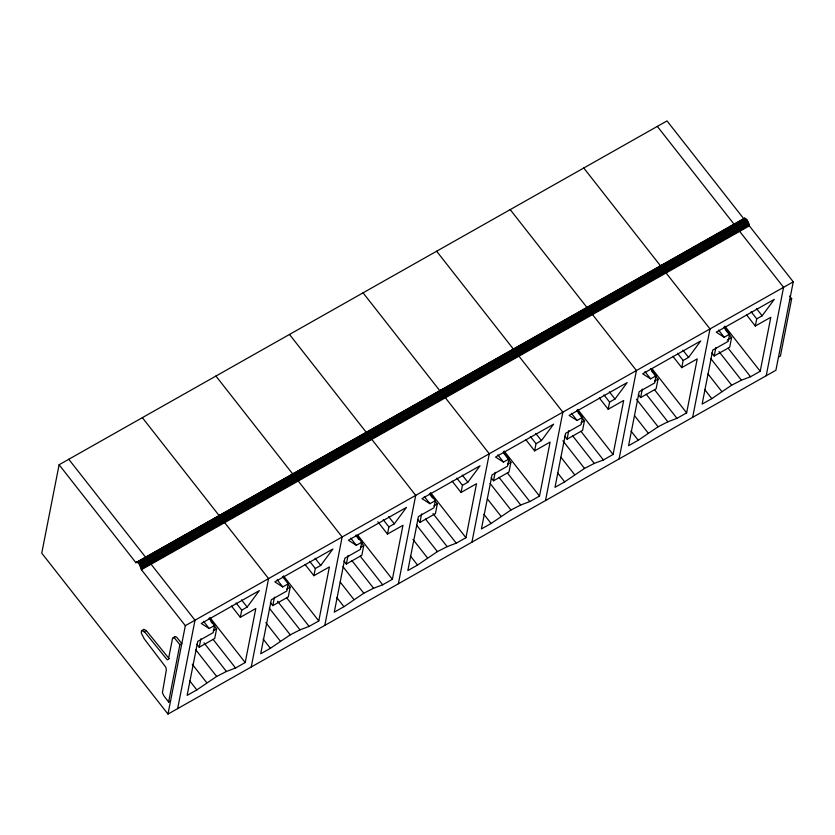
<?xml version="1.0" encoding="UTF-8"?>
<svg xmlns="http://www.w3.org/2000/svg" width="835" height="835" viewBox="0 0 835 835"><rect width="100%" height="100%" fill="white"/><g stroke="black" fill="none" stroke-linecap="round" stroke-linejoin="round"><path stroke-width="1.25" d="M59.097 464.751L41.75 553.156L167.981 714.082L775.903 370.249L793.25 281.844L749.339 225.868L747.064 219.981L744.507 218.206L135.928 562.707L59.097 464.751L667.019 120.918L743.86 218.874L744.507 218.206M168.618 702.037L179.869 644.693L175.047 638.691L173.69 637.71L172.542 638.337L168.44 659.243L167.292 659.869L145.332 632.773L142.013 630.477A6.826 2.463 60.5 0 0 141.449 633.337L144.163 638.744L165.841 667.269L166.332 669.994L162.407 692.622L163.848 695.795L168.618 702.037L170.559 700.941M167.981 714.082L185.328 625.676L141.418 569.7L139.142 563.813L137.076 562.08L136.188 562.289M177.657 708.602L195.004 620.207L151.093 564.23L148.818 558.344L146.762 556.611L145.614 557.237L68.773 459.281M214.219 625.77L216.609 628.818L214.71 638.493L199.221 647.25L200.88 638.785M209 618.286L214.626 625.457L213.217 632.627L197.728 641.384L187.134 695.388L196.82 689.908L216.672 676.454L226.431 671.465L235.543 668.01L245.219 662.531L255.813 608.538L240.323 617.295L231.483 606.033M240.323 617.295L241.732 610.134L236.107 602.964M251.231 666.998L268.578 578.592L224.667 522.616L222.392 516.729L220.336 514.997L219.177 515.623L142.347 417.667M287.793 584.156L290.183 587.203L288.284 596.879L272.795 605.636L274.454 597.171M282.574 576.682L288.2 583.853L286.791 591.023L271.302 599.78L260.708 653.774L270.394 648.304L290.246 634.84L299.995 629.851L309.107 626.396L318.793 620.927L329.387 566.923L313.897 575.691L305.057 564.418M313.897 575.691L315.306 568.52L309.681 561.35M324.805 625.384L342.141 536.978L298.241 481.012L295.966 475.125L293.899 473.393L292.751 474.009L215.921 376.053M361.357 542.541L363.747 545.589L361.847 555.275L346.358 564.032L348.028 555.567M356.148 535.068L361.764 542.239L360.365 549.409L344.876 558.166L334.282 612.17L343.957 606.69L363.81 593.226L373.569 588.247L382.68 584.792L392.366 579.313L402.961 525.319L387.471 534.076L377.827 521.781M387.471 534.076L388.87 526.906L383.244 519.735M398.368 583.769L415.715 495.374L371.815 439.398L369.54 433.511L367.473 431.779L366.325 432.405L289.484 334.449M434.931 500.937L437.321 503.985L435.421 513.661L419.932 522.418L421.591 513.953M429.712 493.454L435.338 500.635L433.929 507.795L418.45 516.562L407.856 570.555L417.531 565.076L437.383 551.622L447.142 546.633L456.254 543.178L465.93 537.709L476.524 483.705L461.035 492.462L452.194 481.2M461.035 492.462L462.444 485.302L456.818 478.131M471.942 542.166L489.289 453.76L445.379 397.784L443.103 391.897L441.047 390.164L439.888 390.79L363.058 292.834M503.724 453.228L510.895 462.371L508.995 472.046L493.506 480.814L495.165 472.339M503.286 451.85L508.912 459.02L507.503 466.191L492.013 474.948L481.419 528.941L491.105 523.472L510.957 510.008L520.716 505.018L529.828 501.564L539.504 496.094L550.098 442.101L534.609 450.858L525.768 439.586M534.609 450.858L536.018 443.688L530.392 436.517M545.516 500.551L562.853 412.156L518.952 356.18L516.677 350.293L514.611 348.56L513.462 349.176L436.632 251.231M578.091 412.636L584.458 420.767L582.559 430.442L567.08 439.2L568.739 430.735M576.86 410.236L582.486 417.406L581.077 424.577L565.587 433.334L554.993 487.337L564.669 481.858L584.521 468.404L594.28 463.415L603.392 459.96L613.078 454.48L623.672 400.487L608.183 409.244L599.342 397.971M608.183 409.244L609.581 402.084L603.955 394.903M619.079 458.947L636.427 370.542L592.526 314.565L590.251 308.679L588.184 306.946L587.036 307.572L510.195 209.616M651.655 371.022L658.032 379.153L656.133 388.828L640.643 397.585L642.303 389.12M650.423 368.632L656.049 375.802L654.65 382.962L639.161 391.73L628.567 445.723L638.243 440.243L658.095 426.789L667.854 421.8L676.966 418.345L686.641 412.876L697.235 358.873L681.746 367.64L672.906 356.368M681.746 367.64L683.155 360.469L677.529 353.299M692.653 417.333L710 328.927L666.09 272.961L663.815 267.064L661.758 265.332L660.6 265.958L583.769 168.002M725.229 329.418L731.606 337.538L729.707 347.214L714.217 355.981L715.877 347.506M723.997 327.017L729.623 334.188L728.214 341.358L712.725 350.115L702.131 404.109L711.817 398.639L731.669 385.175L741.428 380.196L750.54 376.742L760.215 371.262L770.809 317.269L755.32 326.026L746.48 314.753M755.32 326.026L756.729 318.855L751.103 311.685M766.227 375.719L783.574 287.323L739.664 231.347L737.389 225.46L735.322 223.728L734.174 224.354L657.343 126.398M789.607 296.049L791.674 298.669L780.422 356.013L778.481 357.109M241.732 610.134L247.15 607.066L259.33 590.616L201.245 623.474L209.209 628.525L214.626 625.457M315.306 568.52L320.723 565.452L332.904 549.012L274.819 581.859L282.773 586.922L288.2 583.853M388.87 526.906L394.297 523.848L406.468 507.398L348.393 540.245L356.347 545.307L361.764 542.239M462.444 485.302L467.861 482.233L480.041 465.784L421.957 498.641L429.921 503.693L435.338 500.635M536.018 443.688L541.435 440.619L553.615 424.18L495.531 457.027L503.484 462.089L508.912 459.02M609.581 402.084L615.009 399.015L627.179 382.566L569.105 415.412L577.058 420.475L582.486 417.406M683.155 360.469L688.583 357.401L700.753 340.951L642.668 373.809L650.632 378.86L656.049 375.802M756.729 318.855L762.146 315.787L774.327 299.348L716.242 332.194L724.206 337.257L729.623 334.188M174.484 637.241L175.632 636.614L176.978 637.596L181.811 643.597L179.869 644.693M135.928 562.707L745.008 218.248M137.702 562.425L745.624 218.593M138.433 563.061L746.354 219.229M139.142 563.813L747.064 219.981M139.8 564.815L747.732 220.972M140.447 565.921L748.369 222.089M140.927 566.986L748.849 223.154M141.24 567.988L749.162 224.156M141.397 568.938L749.329 225.095M141.418 569.7L749.339 225.868M142.013 630.477L143.944 629.381L146.282 630.571L169.223 658.773M144.351 631.667L146.282 630.571M185.328 625.676L793.25 281.844M173.189 637.669L175.12 636.573M789.733 299.765L791.674 298.669M213.29 630.696L216.609 628.818M286.864 589.082L290.183 587.203M360.428 547.468L363.747 545.589M434.002 505.864L437.321 503.985M507.576 464.25L510.895 462.371M581.139 422.635L584.458 420.767M654.713 381.031L658.032 379.153M727.181 340.043L731.606 337.538M756.52 308.616L762.146 315.787M724.853 326.182L760.215 371.262M718.58 330.086L724.206 337.257M728.099 348.132L750.54 376.742M718.987 351.587L741.428 380.196M711.827 352.934L714.217 355.981M710.835 358.622L731.669 385.175M708.049 373.996L721.68 391.364M682.957 350.23L688.583 357.401M704.604 389.444L711.817 398.639M652.093 368.82L686.641 412.876M645.006 371.69L650.632 378.86M654.525 389.747L676.966 418.345M646.217 394.214L667.854 421.8M638.253 394.537L640.643 397.585M636.458 399.203L658.095 426.789M634.485 415.6L648.106 432.968M609.383 391.845L615.009 399.015M631.03 431.058L638.243 440.243M577.716 409.4L613.078 454.48M571.432 413.304L577.058 420.475M580.962 431.351L603.392 459.96M572.643 435.828L594.28 463.415M564.69 436.152L567.08 439.2M562.894 440.817L584.521 468.404M560.911 457.215L574.532 474.583M535.809 433.448L541.435 440.619M557.456 472.662L564.669 481.858M504.142 451.015L539.504 496.094M497.869 454.918L503.484 462.089M507.388 472.965L529.828 501.564M499.079 477.443L520.716 505.018M491.116 477.766L493.506 480.814M490.124 483.444L510.957 510.008M487.337 498.829L500.969 516.197M462.235 475.063L467.861 482.233M483.893 514.277L491.105 523.472M430.578 492.629L465.93 537.709M429.357 493.829L432.54 497.89M424.295 496.522L429.921 503.693M433.01 513.556L456.254 543.178M425.506 519.046L447.142 546.633M417.542 519.37L419.932 522.418M416.55 525.058L437.383 551.622M412.97 539.41L427.395 557.801M388.672 516.677L394.297 523.848M410.319 555.88L417.531 565.076M357.808 535.256L392.366 579.313M355.783 535.433L358.966 539.504M350.721 538.137L356.347 545.307M360.24 556.183L382.68 584.792M351.932 560.661L373.569 588.247M343.968 560.984L346.358 564.032M342.976 566.673L363.81 593.226M340.2 582.047L353.821 599.415M315.098 558.281L320.723 565.452M336.745 597.495L343.957 606.69M283.43 575.847L318.793 620.927M277.147 579.74L282.773 586.922M286.676 597.797L309.107 626.396M277.564 601.252L299.995 629.851M270.404 602.588L272.795 605.636M269.413 608.277L290.246 634.84M265.833 622.639L280.247 641.019M241.524 599.895L247.15 607.066M263.182 639.109L270.394 648.304M209.856 617.451L245.219 662.531M211.036 621.71L212.622 623.735M203.583 621.355L209.209 628.525M213.102 639.401L235.543 668.01M203.99 642.856L226.431 671.465M196.83 644.202L199.221 647.25M195.839 649.891L216.672 676.454M192.259 664.242L206.683 682.633M189.608 680.713L196.82 689.908M143.526 629.747A6.826 2.463 60.5 0 1 143.944 629.381"/></g></svg>
